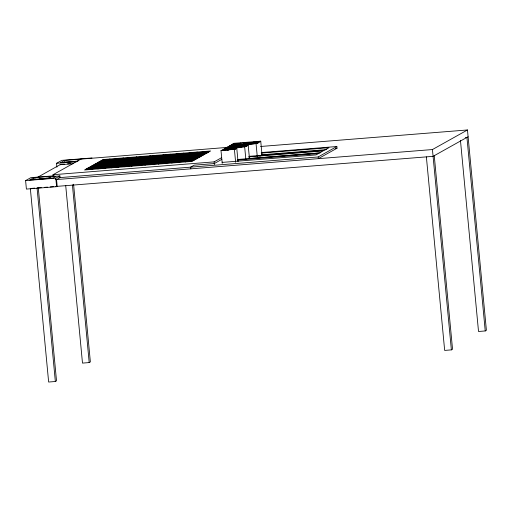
<?xml version="1.0" encoding="UTF-8"?>
<svg xmlns="http://www.w3.org/2000/svg" width="512" height="512" viewBox="0 0 512 512"><rect width="100%" height="100%" fill="white"/><g stroke="black" fill="none" stroke-linecap="round" stroke-linejoin="round"><path stroke-width="0.77" d="M222.208 163.347L220.998 150.522L228.262 149.958L222.189 150.138L223.334 149.216L234.886 148.544L234.272 149.171L235.616 149.069L236.755 148.147L238.042 161.728M231.59 147.13L230.426 147.782L225.728 148.16L226.778 147.29L233.664 146.938L235.277 146.01L248.173 144.979L249.459 158.56M226.893 147.507L228.038 146.586L234.771 146.317M258.426 142.746L257.254 143.398L230.406 145.542L231.456 144.672L244.358 144.179L250.253 143.174L258.426 142.746L259.475 141.875L232.627 144.019L231.578 144.89M232.742 144.237L233.882 143.315L260.736 141.171L262.016 154.752L260.941 155.36M247.034 145.901L245.862 146.554L241.165 146.925L242.214 146.061L247.034 145.901L248.173 144.979M242.33 146.272L239.859 146.157M250.368 143.386L250.989 142.765M259.59 142.093L260.736 141.171M225.728 148.16L224.531 148.544L231.27 148.275L232.851 147.366M237.53 144.749L236.474 144.832M238.701 144.096L237.645 144.179M239.866 143.443L238.81 143.526M231.27 148.275L237.984 147.738L239.565 146.829M244.243 144.211L243.187 144.294M246.579 142.906L245.523 142.989M250.957 143.674L249.901 143.763M252.122 143.021L251.066 143.11M253.293 142.368L252.237 142.458M227.731 150.253L228.762 149.651L234.272 149.171M222.867 150.125L224.147 149.402L229.542 149.242L230.573 148.64L236.755 148.147M233.664 146.938L234.202 146.611M230.406 145.542L229.216 145.926L242.662 145.12L244.358 144.179M237.984 147.738L245.862 146.554M242.662 145.12L249.376 144.589L254.048 141.978M245.088 143.232L246.144 143.149M249.376 144.589L257.254 143.398M237.715 144.646L236.659 144.73M238.88 143.994L237.824 144.077M240.051 143.341L238.995 143.424M244.429 144.109L243.373 144.192M246.765 142.803L245.702 142.886M251.142 143.571L250.08 143.661M252.307 142.918L251.251 143.008M253.472 142.266L252.416 142.355M54.349 175.789L53.178 176.442L59.891 175.904L60.051 177.6L56.55 179.558L57.19 186.349L56.608 186.675L26.4 189.088L25.6 180.602L30.854 177.664L53.562 175.846M56.902 167.162L56.538 163.302L61.786 160.365L91.994 157.952M50.515 177.51L50.406 176.378L33.626 177.722L29.542 180.006L53.03 178.131L55.949 176.499L49.242 177.03L49.402 178.733M227.053 147.418L64.563 160.422L60.474 162.707L77.254 161.37L78.426 160.717M33.133 179.782L34.509 179.014M37.254 177.478L60.602 164.422M53.21 176.781L53.018 174.739L81.037 159.072M49.242 177.03L50.406 176.378M25.6 180.602L55.808 178.189L59.891 175.904M91.251 169.453L109.926 159.008M97.965 168.915L116.64 158.47M104.672 168.378L123.354 157.933M111.386 167.84L130.067 157.402M118.099 167.309L136.774 156.864M124.813 166.771L143.488 156.326M131.526 166.234L150.202 155.789M138.234 165.696L156.915 155.258M144.947 165.165L163.629 154.72M151.661 164.627L170.336 154.182M158.374 164.09L177.05 153.645M165.088 163.552L183.763 153.114M171.795 163.021L190.477 152.576M178.509 162.483L197.19 152.038M185.222 161.946L203.898 151.501M220.998 150.522L222.189 150.138M229.542 149.242L230.067 148.947M235.955 145.658L240.621 143.046M238.963 144.339L240.25 143.622M228.237 149.946L235.616 149.069M240.378 146.4L241.485 145.779M245.645 143.456L247.334 142.509M53.018 174.739L214.118 161.875L221.632 157.677M221.862 159.334L214.278 163.578L194.138 165.184L190.637 167.142L190.797 168.838M222.707 162.08L222.118 162.406L316.096 154.906L318.451 153.587L237.222 160.07M259.77 156.013L260.877 155.661L260.038 155.731M318.17 156.96L336.851 146.515L337.011 148.211L318.33 158.656L318.17 156.96L58.893 177.69M55.168 179.667L432.442 149.549L467.462 129.965L486.4 330.298L485.235 330.95L478.522 331.488L460.448 140.326M468.102 136.755L433.082 156.339L55.814 186.458M30.342 188.493L48.64 382.035L55.347 381.498L56.518 380.845L38.221 187.302M65.696 185.427L82.49 363.104L89.203 362.573L90.368 361.92L73.574 184.237M426.374 156.87L444.666 350.413L451.379 349.882L452.544 349.229L434.253 155.686M233.984 146.739L240.026 146.259M232.384 147.654L230.426 147.782M232.698 147.462L239.091 147.123M239.411 146.925L241.165 146.925M77.453 161.101L64.723 162.118L64.563 160.422M260.518 146.49L467.462 129.965M56.538 163.302L76.896 161.677M102.048 160.192L209.446 151.622M100.883 160.845L208.275 152.275M61.395 164.346L64.448 164.102M67.501 163.859L70.554 163.616M99.712 161.498L207.11 152.928M60.051 164.73L73.216 163.68M98.547 162.15L205.946 153.581M97.376 162.803L204.774 154.234M96.211 163.456L203.61 154.886M95.046 164.109L202.438 155.539M93.875 164.762L201.274 156.192M92.71 165.414L200.109 156.845M91.539 166.067L198.938 157.498M261.274 152.55L336.851 146.515M90.374 166.72L197.773 158.15M261.286 153.101L328.979 147.699L324.288 150.323L249.427 156.301M89.21 167.373L196.602 158.803M465.446 137.53L466.938 137.408L485.235 330.95M88.038 168.026L195.437 159.456M335.418 148.339L337.011 148.211M86.874 168.678L194.272 160.102M261.446 154.803L326.752 149.587M85.702 169.331L193.101 160.755M248.275 156.947L323.13 150.97L319.61 152.941L237.581 159.488M248.435 158.643L320.109 152.922M34.368 179.091L35.917 178.97M39.789 178.656L42.886 178.413M45.99 178.163L49.088 177.914M49.043 178.202L33.786 179.418L33.626 177.722M31.123 188.429L34.816 188.134M37.389 187.93L41.306 187.616M44.435 187.366L47.571 187.117M50.24 186.906L53.837 186.618M432.442 149.549L451.379 349.882M256.064 143.782L257.28 156.608M244.672 146.938L245.882 159.763M234.419 149.453L235.635 162.278M214.118 161.875L214.374 164.595M72.41 184.89L89.203 362.573M55.808 178.189L56.608 186.675M37.056 187.955L55.347 381.498M103.213 159.539L84.538 169.984L191.936 161.408L210.611 150.97L103.213 159.539"/></g></svg>
